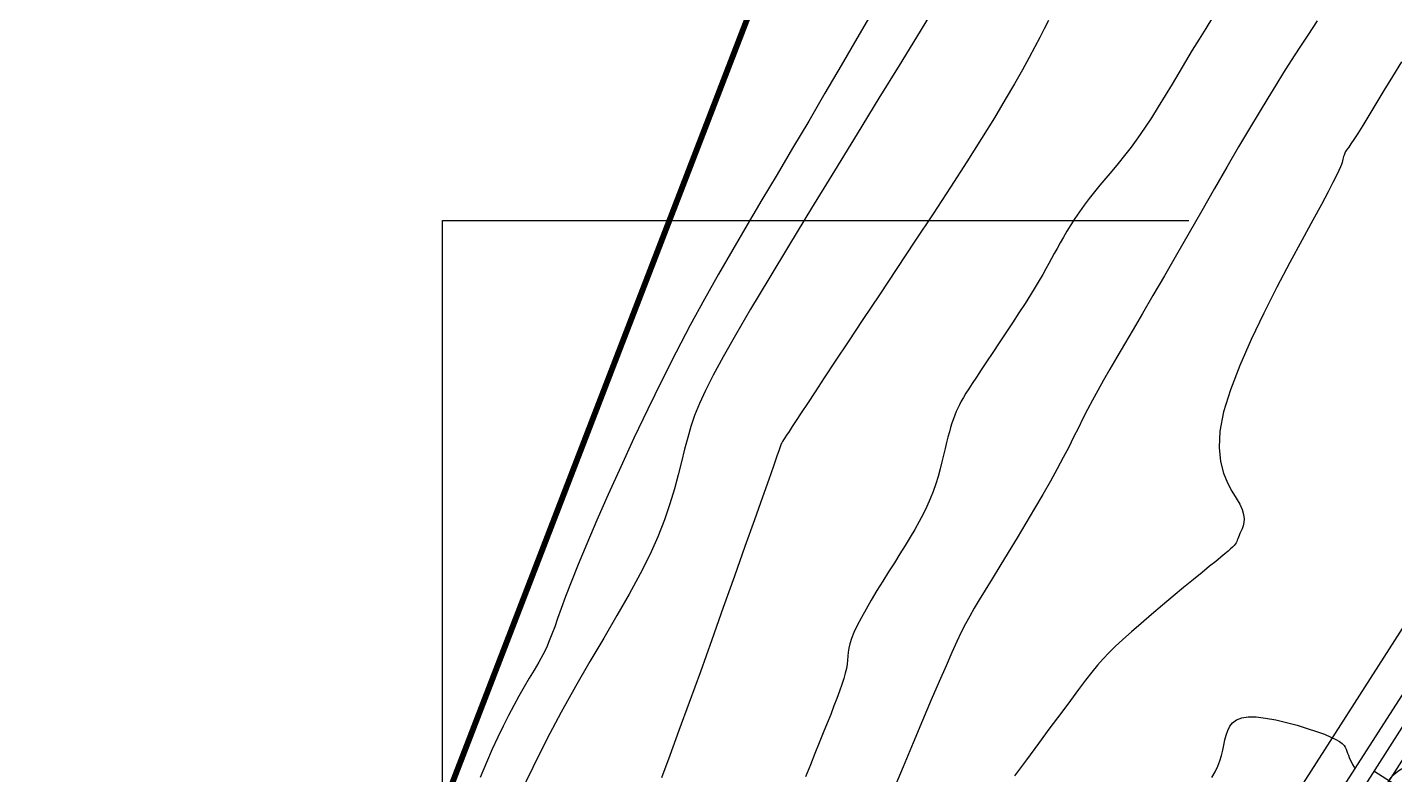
# Model space of a CAD drawing. Header units: millimetres. Extents: x -244126 to 368105, y -173968 to 259060.
# Drawn here: x -170455.2 to -170204.3, y 88196.6 to 88333.7 of the extents above; entities that cross this region are included whole.
import ezdxf
from ezdxf.xclip import XClip

# ---------------------------------------------------------------- set-up
doc = ezdxf.new("R2010")
doc.units = ezdxf.units.MM
doc.header["$MEASUREMENT"] = 0
doc.header["$XCLIPFRAME"] = 0
doc.linetypes.add('HIDDEN', pattern=[9.525, 6.35, -3.175])
for name, color, linetype in [('CPP-LINE1', 1, 'Continuous'), ('Top Slope', 11, 'Continuous'), ('WALL', 2, 'Continuous')]:
    doc.layers.add(name, color=color, linetype=linetype)

# ---------------------------------------------------------------- blocks, each defined once
blk = doc.blocks.new('A$C015d2ecd')
at = {"layer": 'WALL', "color": 8}
for p, q in [((144, 54), (53.51, 54)), ((96, 43.5), (96, 52.5)), ((102, 51), (66, 51))]:
    blk.add_line(p, q, dxfattribs=at)
at = {"layer": 'WALL', "color": 1}
blk.add_line((102, 52.5), (66, 52.5), dxfattribs=at)
at = {"layer": 'WALL', "color": 8}
blk.add_circle((96, 48), 3, dxfattribs=at)
blk = doc.blocks.new('G$CE2FEF259')
at = {"layer": 'CPP-LINE1', "color": 8, "linetype": 'HIDDEN', "ltscale": 10, "elevation": -2.5}
blk.add_lwpolyline([(277.1, 1133.74), (452.48, 1133.74), (452.48, 990.24), (277.1, 990.24)], close=True, dxfattribs=at)
at = {"layer": 'Defpoints', "color": 8, "const_width": 0.5}
blk.add_lwpolyline([(1154.54, 875.62), (818.71, 955.83), (445.47, 1061.91), (494.54, 1194.03), (338.84, 1243.63), (242.09, 993.11), (409.81, 935.64), (433.6, 1004.93), (859.98, 893.97), (1207.09, 811.27)], dxfattribs=at)
at = {"layer": 'Top Slope', "color": 8, "ltscale": 0.1}
for points, elevation in [([(313.64, 1151.4), (312.36, 1149.22), (311.02, 1146.92), (309.64, 1144.57), (308.26, 1142.2), (306.89, 1139.89), (305.57, 1137.66), (304.28, 1135.5), (303.02, 1133.38), (301.79, 1131.28), (300.58, 1129.18), (299.38, 1127.04), (298.18, 1124.84), (296.97, 1122.55), (295.76, 1120.15), (294.56, 1117.7), (293.38, 1115.23), (292.26, 1112.79), (291.2, 1110.45), (290.23, 1108.25), (289.37, 1106.24), (288.63, 1104.48), (288.04, 1102.99), (287.57, 1101.76), (287.19, 1100.75), (286.89, 1099.9), (286.64, 1099.19), (286.41, 1098.56), (286.18, 1097.99), (285.93, 1097.41), (285.62, 1096.81), (285.28, 1096.18), (284.89, 1095.51), (284.48, 1094.81), (284.05, 1094.07), (283.6, 1093.29), (283.15, 1092.48), (282.7, 1091.63), (282.25, 1090.74), (281.8, 1089.8), (281.33, 1088.77), (280.84, 1087.63), (280.29, 1086.36)], -5), ([(318.64, 1151.3), (317.43, 1149.34), (315.95, 1146.93), (314.24, 1144.16), (312.39, 1141.13), (310.45, 1137.98), (308.5, 1134.79), (306.62, 1131.69), (304.86, 1128.78), (303.31, 1126.19), (302.02, 1123.98), (300.97, 1122.14), (300.13, 1120.6), (299.47, 1119.29), (298.96, 1118.17), (298.55, 1117.16), (298.23, 1116.22), (297.96, 1115.28), (297.7, 1114.29), (297.44, 1113.23), (297.16, 1112.11), (296.84, 1110.91), (296.45, 1109.64), (295.99, 1108.28), (295.42, 1106.84), (294.73, 1105.31), (293.91, 1103.68), (292.97, 1101.96), (291.93, 1100.15), (290.81, 1098.23), (289.64, 1096.23), (288.42, 1094.12), (287.2, 1091.92), (285.97, 1089.62), (284.77, 1087.23), (283.6, 1084.78)], -4), ([(328.67, 1150.75), (328.31, 1150.06), (327.92, 1149.32), (327.5, 1148.51), (327.01, 1147.6), (326.45, 1146.56), (325.78, 1145.38), (324.99, 1144.03), (324.07, 1142.49), (322.98, 1140.73), (321.72, 1138.74), (320.32, 1136.58), (318.84, 1134.3), (317.3, 1131.98), (315.77, 1129.66), (314.28, 1127.42), (312.88, 1125.32), (311.61, 1123.42), (310.51, 1121.77), (309.58, 1120.36), (308.8, 1119.18), (308.15, 1118.19), (307.62, 1117.38), (307.19, 1116.73), (306.85, 1116.21), (306.59, 1115.8), (306.38, 1115.49), (306.23, 1115.25), (306.12, 1115.08), (306.04, 1114.96), (306, 1114.89), (305.98, 1114.86), (305.97, 1114.84), (305.97, 1114.84), (305.97, 1114.84), (305.97, 1114.84), (305.97, 1114.84), (305.97, 1114.84), (305.96, 1114.83), (305.96, 1114.83), (305.96, 1114.83), (305.96, 1114.83), (305.96, 1114.81), (305.93, 1114.75), (305.87, 1114.57), (305.75, 1114.24), (305.55, 1113.69), (305.26, 1112.86), (304.86, 1111.72), (304.32, 1110.2), (303.64, 1108.28), (302.83, 1106.01), (301.94, 1103.5), (300.99, 1100.82), (300.01, 1098.08), (299.04, 1095.36), (298.1, 1092.76), (297.22, 1090.36), (296.44, 1088.23), (295.74, 1086.33)], -3), ([(342.64, 1151.01), (342.05, 1150.08), (341.48, 1149.16), (340.91, 1148.23), (340.34, 1147.28), (339.76, 1146.31), (339.18, 1145.34), (338.6, 1144.37), (338.01, 1143.42), (337.43, 1142.49), (336.85, 1141.61), (336.27, 1140.77), (335.71, 1139.99), (335.15, 1139.27), (334.6, 1138.59), (334.07, 1137.95), (333.55, 1137.34), (333.05, 1136.75), (332.57, 1136.18), (332.12, 1135.61), (331.7, 1135.04), (331.3, 1134.48), (330.92, 1133.92), (330.57, 1133.38), (330.24, 1132.85), (329.94, 1132.33), (329.66, 1131.84), (329.4, 1131.37), (329.16, 1130.93), (328.92, 1130.5), (328.69, 1130.08), (328.45, 1129.63), (328.18, 1129.16), (327.88, 1128.64), (327.53, 1128.07), (327.13, 1127.42), (326.67, 1126.69), (326.15, 1125.89), (325.6, 1125.05), (325.04, 1124.19), (324.47, 1123.33), (323.92, 1122.51), (323.4, 1121.73), (322.94, 1121.03), (322.53, 1120.42), (322.18, 1119.89), (321.89, 1119.44), (321.64, 1119.05), (321.43, 1118.7), (321.25, 1118.38), (321.09, 1118.08), (320.95, 1117.79), (320.82, 1117.5), (320.69, 1117.19), (320.57, 1116.87), (320.45, 1116.52), (320.34, 1116.15), (320.23, 1115.76), (320.11, 1115.32), (320, 1114.85), (319.87, 1114.34), (319.74, 1113.79), (319.6, 1113.21), (319.44, 1112.61), (319.27, 1111.98), (319.07, 1111.35), (318.85, 1110.7), (318.6, 1110.06), (318.31, 1109.42), (318, 1108.77), (317.66, 1108.13), (317.29, 1107.47), (316.89, 1106.8), (316.47, 1106.11), (316.02, 1105.39), (315.55, 1104.64), (315.06, 1103.86), (314.56, 1103.06), (314.07, 1102.26), (313.59, 1101.46), (313.15, 1100.7), (312.74, 1099.97), (312.39, 1099.3), (312.11, 1098.71), (311.9, 1098.2), (311.76, 1097.75), (311.67, 1097.37), (311.62, 1097.02), (311.59, 1096.69), (311.56, 1096.36), (311.52, 1096.02), (311.47, 1095.65), (311.37, 1095.24), (311.24, 1094.78), (311.08, 1094.27), (310.88, 1093.71), (310.66, 1093.1), (310.41, 1092.45), (310.13, 1091.74), (309.83, 1090.99), (309.5, 1090.18), (309.16, 1089.32), (308.79, 1088.41), (308.4, 1087.45), (307.99, 1086.43)], -2), ([(351.53, 1150.73), (350.73, 1149.51), (350, 1148.39), (349.32, 1147.35), (348.67, 1146.32), (348.01, 1145.27), (347.33, 1144.16), (346.59, 1142.93), (345.77, 1141.56), (344.85, 1140), (343.86, 1138.28), (342.81, 1136.46), (341.72, 1134.58), (340.63, 1132.69), (339.56, 1130.82), (338.53, 1129.03), (337.56, 1127.36), (336.67, 1125.84), (335.87, 1124.48), (335.15, 1123.24), (334.49, 1122.12), (333.9, 1121.1), (333.36, 1120.17), (332.87, 1119.29), (332.42, 1118.47), (332, 1117.67), (331.6, 1116.89), (331.21, 1116.11), (330.81, 1115.31), (330.39, 1114.47), (329.93, 1113.58), (329.42, 1112.62), (328.84, 1111.58), (328.2, 1110.45), (327.49, 1109.24), (326.75, 1108), (326, 1106.75), (325.25, 1105.52), (324.54, 1104.35), (323.87, 1103.27), (323.28, 1102.3), (322.78, 1101.48), (322.35, 1100.76), (321.97, 1100.09), (321.61, 1099.43), (321.25, 1098.72), (320.87, 1097.93), (320.45, 1096.99), (319.95, 1095.87), (319.36, 1094.53), (318.69, 1092.97), (317.95, 1091.23), (317.15, 1089.32), (316.29, 1087.27), (315.4, 1085.12)], -1)]:
    blk.add_lwpolyline(points, dxfattribs=dict(at, elevation=elevation))
blk.add_lwpolyline([(329.65, 1053.55), (378.61, 1129.95)], dxfattribs=at)
at = {"layer": 'WALL', "color": 8}
for points in [[(358.72, 1147.25), (357.96, 1145.99), (357.22, 1144.79), (356.54, 1143.67), (355.93, 1142.67), (355.41, 1141.83), (354.99, 1141.15), (354.66, 1140.64), (354.41, 1140.26), (354.23, 1139.99), (354.1, 1139.81), (354.01, 1139.69), (353.96, 1139.61), (353.92, 1139.55), (353.88, 1139.47), (353.85, 1139.39), (353.82, 1139.29), (353.79, 1139.19), (353.76, 1139.07), (353.73, 1138.95), (353.69, 1138.81), (353.65, 1138.67), (353.6, 1138.51), (353.52, 1138.3), (353.39, 1138), (353.18, 1137.58), (352.88, 1136.98), (352.46, 1136.17), (351.89, 1135.11), (351.16, 1133.76), (350.25, 1132.09), (349.21, 1130.17), (348.11, 1128.07), (346.99, 1125.86), (345.91, 1123.62), (344.95, 1121.42), (344.15, 1119.34), (343.57, 1117.46), (343.26, 1115.82), (343.19, 1114.43), (343.3, 1113.25), (343.55, 1112.25), (343.89, 1111.42), (344.26, 1110.72), (344.63, 1110.13), (344.94, 1109.61), (345.15, 1109.15), (345.26, 1108.74), (345.31, 1108.38), (345.29, 1108.05), (345.23, 1107.77), (345.15, 1107.52), (345.05, 1107.3), (344.96, 1107.11), (344.89, 1106.95), (344.83, 1106.8), (344.78, 1106.67), (344.74, 1106.55), (344.69, 1106.44), (344.63, 1106.33), (344.56, 1106.22), (344.46, 1106.1), (344.34, 1105.97), (344.17, 1105.81), (343.96, 1105.62), (343.68, 1105.39), (343.33, 1105.11), (342.9, 1104.75), (342.37, 1104.33), (341.74, 1103.81), (341, 1103.2), (340.17, 1102.52), (339.28, 1101.78), (338.36, 1101.02), (337.44, 1100.24), (336.56, 1099.48), (335.73, 1098.76), (334.99, 1098.1), (334.35, 1097.51), (333.8, 1096.97), (333.31, 1096.45), (332.83, 1095.91), (332.35, 1095.32), (331.83, 1094.65), (331.23, 1093.86), (330.54, 1092.92), (329.71, 1091.82), (328.79, 1090.58), (327.81, 1089.25), (326.79, 1087.88), (325.78, 1086.52)], [(342.57, 1086.38), (342.85, 1086.86), (343.07, 1087.32), (343.24, 1087.78), (343.39, 1088.23), (343.5, 1088.68), (343.6, 1089.12), (343.69, 1089.56), (343.79, 1089.98), (343.92, 1090.37), (344.1, 1090.73), (344.34, 1091.03), (344.67, 1091.28), (345.11, 1091.44), (345.66, 1091.53), (346.35, 1091.52), (347.15, 1091.42), (348.02, 1091.27), (348.92, 1091.06), (349.82, 1090.82), (350.68, 1090.55), (351.47, 1090.29), (352.16, 1090.04), (352.7, 1089.81), (353.12, 1089.61), (353.44, 1089.43), (353.66, 1089.26), (353.82, 1089.1), (353.93, 1088.94), (354, 1088.78), (354.06, 1088.62), (354.12, 1088.45), (354.19, 1088.27), (354.27, 1088.08), (354.35, 1087.88), (354.45, 1087.67), (354.55, 1087.46), (354.67, 1087.24), (354.73, 1087.13)]]:
    blk.add_lwpolyline(points, dxfattribs=at)
at = {"layer": 'WALL', "color": 8, "rotation": 57.34642066842176}
blk.add_blockref('A$C015d2ecd', (348.77, 977.74), dxfattribs=at)

msp = doc.modelspace()

# ---------------------------------------------------------------- block references
at = {"layer": 'WALL'}
ref = msp.add_blockref('G$CE2FEF259', (-170976.46562, 85853.65289), dxfattribs=dict(at, xscale=2.15622, yscale=2.15622, zscale=2.15622))
XClip(ref).set_block_clipping_path([(229.8917036206, 427.7812507302), (2596.1703750715, 1370.8402830809)])

doc.saveas('drawing.dxf')
